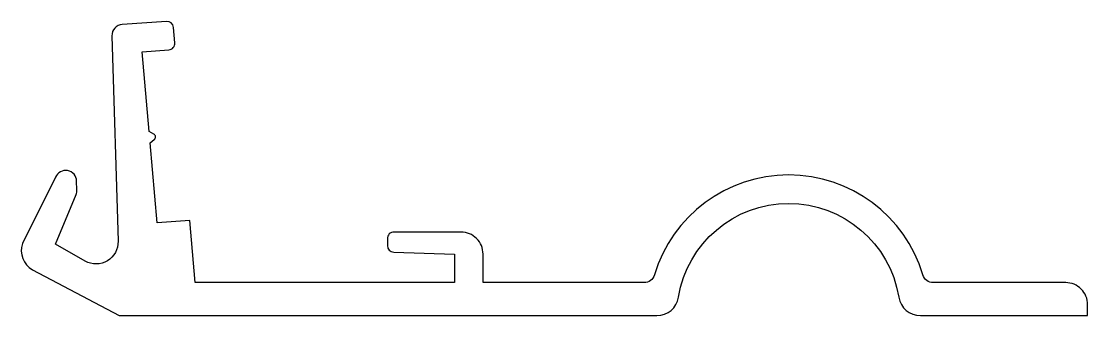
# Model space of a CAD drawing. Extents: x 147.7 to 196.2, y 233.1 to 246.5.
import ezdxf

# ---------------------------------------------------------------- set-up
doc = ezdxf.new("R2010")
doc.units = 0
doc.layers.add('ANA', color=220, linetype='CONTINUOUS')

msp = doc.modelspace()

# ---------------------------------------------------------------- linework, layer by layer
at = {"layer": 'ANA'}
msp.add_lwpolyline([(150.192, 239.252, 0.808974), (149.23, 239.427), (147.728, 236.413, 0.359931), (148.182, 235.222), (152.121, 233.137), (176.581, 233.137, 0.367854), (177.568, 233.977, -0.85084), (187.582, 233.977, 0.367854), (188.569, 233.137), (196.175, 233.137), (196.175, 233.637, 0.414214), (195.175, 234.637), (189.159, 234.637, -0.331305), (188.68, 234.993, 0.744306), (176.471, 234.993, -0.331305), (175.992, 234.637), (168.675, 234.637), (168.675, 235.937, 0.414214), (167.675, 236.937), (164.625, 236.937, 0.414214), (164.325, 236.637), (164.325, 236.327, 0.404646), (164.616, 236.027), (167.375, 235.937), (167.375, 234.637), (155.575, 234.637), (155.337, 237.468), (153.85, 237.361), (153.532, 240.988), (153.722, 241.14, 0.535184), (153.701, 241.389), (153.487, 241.506), (153.169, 245.133), (154.381, 245.219, 0.417836), (154.659, 245.544), (154.6, 246.241, 0.4106), (154.28, 246.516), (152.261, 246.371, 0.402034), (151.797, 245.857), (152.074, 236.518, -0.584646), (150.582, 235.619), (149.227, 236.387), (150.166, 238.645, 0.10636), (150.204, 238.852)], format="xyb", close=True, dxfattribs=at)

doc.saveas('drawing.dxf')
